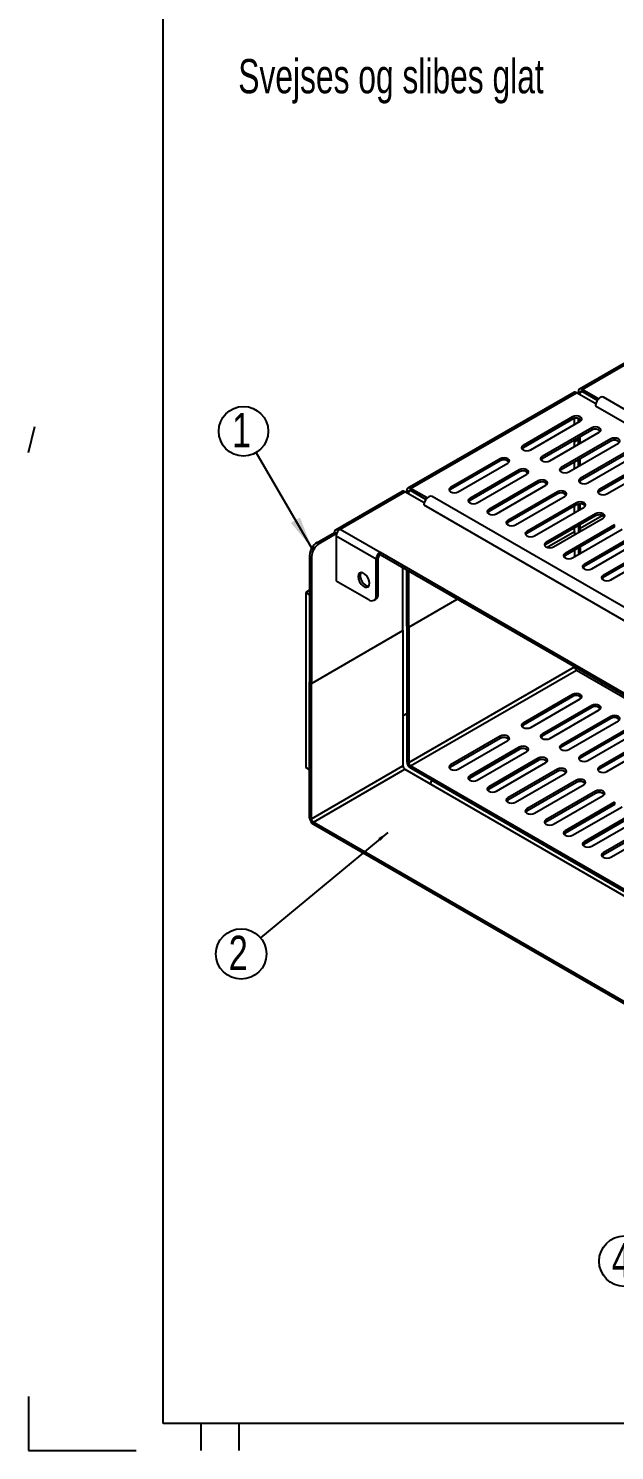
# Model space of a CAD drawing. Extents: x 0 to 841, y 0 to 594.
# Drawn here: x 0 to 108.7, y 0 to 263.6 of the extents above; entities that cross this region are included whole.
import ezdxf

# ---------------------------------------------------------------- set-up
doc = ezdxf.new("R2010")
doc.units = 0
doc.layers.get('0').update_dxf_attribs({"linetype": 'CONTINUOUS'})
doc.layers.add('FORMAT', color=7, linetype='CONTINUOUS')
doc.styles.add('SLDTEXTSTYLE0', font='TXT', dxfattribs={"width": 0.75})
doc.styles.add('SLDTEXTSTYLE5', font='TXT', dxfattribs={"width": 0.69375})
doc.dimstyles.new('SLDDIMSTYLE2', dxfattribs={"dimtxt": 5.9944, "dimasz": 1.998133, "dimexe": 0, "dimexo": 0.0625, "dimgap": 1.4986, "dimtad": 0, "dimtih": 1, "dimtoh": 1, "dimdec": 0, "dimzin": 0, "dimtxsty": 'STANDARD', "dimblk1": 'DOT', "dimblk2": 'DOT', "dimsah": 1, "dimcen": 0.09, "dimazin": 3, "dimtfac": 1, "dimtdec": 0, "dimtofl": 0, "dimtmove": 0, "dimatfit": 3, "dimtolj": 1, "dimtzin": 0})
doc.dimstyles.new('SLDDIMSTYLE5', dxfattribs={"dimtxt": 5.9944, "dimasz": 5.9944, "dimexe": 0, "dimexo": 0.0625, "dimgap": 1.4986, "dimtad": 0, "dimtih": 1, "dimtoh": 1, "dimdec": 0, "dimzin": 0, "dimtxsty": 'STANDARD', "dimblk1": 'CLOSED', "dimblk2": 'CLOSED', "dimsah": 1, "dimcen": 0.09, "dimazin": 3, "dimtfac": 1, "dimtdec": 0, "dimtofl": 0, "dimtmove": 0, "dimatfit": 3, "dimtolj": 1, "dimtzin": 0})

# ---------------------------------------------------------------- blocks, each defined once
blk = doc.blocks.new('SW_NOTE_2')
at = {"layer": 'FORMAT'}
blk.add_circle((-1.74, -4.34), 4.67, dxfattribs=at)
at = {"layer": 'FORMAT', "insert": (-4.06, -0.97, 47.57), "char_height": 6.35, "attachment_point": 1, "style": 'SLDTEXTSTYLE0'}
blk.add_mtext('4', dxfattribs=at)
blk = doc.blocks.new('SW_NOTE_3')
at = {"layer": 'FORMAT'}
blk.add_circle((-3.6, -2.98), 4.67, dxfattribs=at)
at = {"layer": 'FORMAT', "insert": (-5.91, 0.39, -16.14), "char_height": 6.35, "attachment_point": 1, "style": 'SLDTEXTSTYLE0'}
blk.add_mtext('2', dxfattribs=at)
blk = doc.blocks.new('_DOT')
at = {"color": 0, "linetype": 'BYBLOCK'}
blk.add_line((-0.5, 0), (-1, 0), dxfattribs=at)
at = {"color": 0, "linetype": 'BYBLOCK', "const_width": 0.5}
blk.add_lwpolyline([(-0.25, 0, 1), (0.25, 0, 1)], format="xyb", close=True, dxfattribs=at)
blk = doc.blocks.new('SW_NOTE_4')
at = {"layer": 'FORMAT'}
blk.add_circle((-2.32, 3.96), 4.59, dxfattribs=at)
at = {"layer": 'FORMAT', "insert": (-4.47, 7.33, 15.63), "char_height": 6.35, "attachment_point": 1, "style": 'SLDTEXTSTYLE0'}
blk.add_mtext('1', dxfattribs=at)
blk = doc.blocks.new('_CLOSED')
at = {"color": 0, "linetype": 'BYBLOCK'}
for p, q in [((-1, 0.166667), (0, 0)), ((-1, 0.166667), (-1, -0.166667)), ((0, 0), (-1, -0.166667)), ((0, 0), (-1, 0))]:
    blk.add_line(p, q, dxfattribs=at)
blk = doc.blocks.new('SW_NOTE_6')
at = {"layer": 'FORMAT', "insert": (-82.44, 4.06, 71.01), "char_height": 6.35, "attachment_point": 1, "style": 'SLDTEXTSTYLE5'}
blk.add_mtext('Svejses og slibes glat', dxfattribs=at)

msp = doc.modelspace()

# ---------------------------------------------------------------- linework, layer by layer
at = {"color": 7, "linetype": 'CONTINUOUS'}
for p, q in [((25, 5), (25, 589)), ((150.6435, 224.7445), (102.2067, 196.7826)), ((102.7066, 196.733), (151.1435, 224.695)), ((101.146, 196.1702), (70.3869, 178.4134)), ((70.8868, 178.3639), (101.646, 196.1207)), ((105.2343, 194.0493), (101.646, 196.1207)), ((101.9995, 196.3247), (102.3531, 196.1206)), ((101.9995, 195.9166), (101.9995, 196.3247)), ((102.3531, 196.1206), (102.7066, 196.3248)), ((102.3531, 195.7125), (102.3531, 196.1206)), ((105.7645, 194.9678), (102.7066, 196.733)), ((105.535, 194.692), (102.7066, 196.3248)), ((247.4046, 114.0317), (106.6904, 195.2643)), ((105.1815, 193.6715), (245.8958, 112.4389)), ((0, 185), (1.1875, 189.8569)), ((100.9389, 191.6305), (91.7465, 186.3238)), ((100.9389, 191.2222), (91.7465, 185.9156)), ((93.1607, 185.5074), (102.3531, 190.8141)), ((100.9389, 191.2222), (100.9389, 191.6305)), ((101.2924, 190.2018), (101.2924, 191.354)), ((101.9995, 190.61), (101.9995, 191.354)), ((102.3531, 190.8141), (102.3531, 191.2222)), ((104.4744, 189.5895), (95.282, 184.2828)), ((104.4744, 189.1812), (95.282, 183.8746)), ((96.6962, 183.4664), (105.8886, 188.7731)), ((108.0099, 187.5485), (98.8176, 182.2418)), ((101.9995, 187.4448), (101.2924, 187.0366)), ((101.2924, 186.1197), (101.2924, 187.3443)), ((101.9995, 186.5279), (101.9995, 187.7525)), ((102.3531, 186.732), (102.3531, 187.9566)), ((104.4744, 189.1812), (104.4744, 189.5895)), ((108.0099, 187.1402), (108.0099, 187.5485)), ((91.7465, 185.9156), (91.7465, 186.3238)), ((108.0099, 187.1402), (98.8176, 181.8335)), ((100.2318, 181.4254), (109.4242, 186.732)), ((111.5455, 185.5074), (102.3531, 180.2008)), ((111.5455, 185.0992), (102.3531, 179.7925)), ((103.7673, 179.3844), (112.9597, 184.691)), ((87.5039, 183.8746), (78.3115, 178.568)), ((87.5039, 183.4663), (78.3115, 178.1597)), ((79.7257, 177.7516), (88.9181, 183.0582)), ((87.5039, 183.4663), (87.5039, 183.8746)), ((95.282, 183.8746), (95.282, 184.2828)), ((98.8176, 181.8335), (98.8176, 182.2418)), ((101.2924, 182.0377), (101.2924, 183.2622)), ((101.9995, 182.4459), (101.9995, 183.6705)), ((102.3531, 182.65), (102.3531, 183.8746)), ((115.081, 183.4664), (105.8886, 178.1598)), ((115.081, 183.0581), (105.8886, 177.7515)), ((107.3028, 177.3434), (116.4952, 182.65)), ((91.0394, 181.8336), (81.847, 176.5269)), ((91.0394, 181.4253), (81.847, 176.1187)), ((83.2612, 175.7105), (92.4536, 181.0172)), ((94.5749, 179.7926), (85.3825, 174.4859)), ((94.5749, 179.3843), (85.3825, 174.0777)), ((91.0394, 181.4253), (91.0394, 181.8336)), ((94.5749, 179.3843), (94.5749, 179.7926)), ((102.3531, 179.7925), (102.3531, 180.2008)), ((102.3531, 179.3844), (102.3531, 179.7925)), ((69.3262, 177.8011), (56.9519, 170.6575)), ((57.8054, 170.8121), (69.8262, 177.7516)), ((73.4145, 175.6801), (69.8262, 177.7516)), ((70.1797, 177.9555), (70.5333, 177.7514)), ((70.1797, 177.5475), (70.1797, 177.9555)), ((70.5333, 177.7514), (70.8868, 177.9556)), ((70.5333, 177.3434), (70.5333, 177.7514)), ((73.9447, 176.5986), (70.8868, 178.3639)), ((73.7152, 176.3228), (70.8868, 177.9556)), ((215.5848, 95.6625), (74.8705, 176.8952)), ((78.3115, 178.1597), (78.3115, 178.568)), ((86.7967, 173.6695), (95.9891, 178.9762)), ((98.1105, 177.7516), (88.9181, 172.4449)), ((98.1105, 177.3433), (88.9181, 172.0366)), ((90.3323, 171.6285), (99.5247, 176.9352)), ((98.1105, 177.3433), (98.1105, 177.7516)), ((105.8886, 177.7515), (105.8886, 178.1598)), ((73.3617, 175.3023), (214.076, 94.0697)), ((81.847, 176.1187), (81.847, 176.5269)), ((85.3825, 174.0777), (85.3825, 174.4859)), ((101.646, 175.7105), (92.4536, 170.4039)), ((101.646, 175.3023), (92.4536, 169.9956)), ((93.8678, 169.5875), (103.0602, 174.8941)), ((101.2924, 173.8736), (101.2924, 175.0982)), ((101.646, 175.3023), (101.646, 175.7105)), ((101.9995, 174.2818), (101.9995, 175.4341)), ((102.3531, 174.4859), (102.3531, 175.4714)), ((88.9181, 172.0366), (88.9181, 172.4449)), ((105.1815, 173.6695), (95.9891, 168.3629)), ((105.1815, 173.2612), (95.9891, 167.9546)), ((97.4033, 167.5465), (106.5957, 172.8531)), ((108.7171, 171.6285), (99.5247, 166.3218)), ((101.9995, 171.2161), (101.9995, 171.4243)), ((102.3531, 171.012), (106.401, 173.3488)), ((102.3531, 171.012), (106.401, 173.3488)), ((102.3531, 171.012), (102.3531, 171.6284)), ((105.1815, 173.2612), (105.1815, 173.6695)), ((108.7171, 171.2202), (108.7171, 171.6285)), ((53.5627, 168.3627), (56.7447, 170.1997)), ((53.9163, 168.1586), (57.0983, 169.9955)), ((56.7447, 170.1997), (57.0983, 169.9955)), ((57.0983, 169.9955), (57.193, 170.0502)), ((57.0983, 169.5873), (64.5229, 165.3012)), ((57.0983, 169.5873), (57.0983, 161.2178)), ((57.4518, 170.608), (57.8054, 170.8121)), ((57.4518, 170.4986), (57.4518, 170.608)), ((57.8054, 170.8121), (65.23, 166.5259)), ((92.4536, 169.9956), (92.4536, 170.4039)), ((96.193, 167.4558), (101.2924, 170.3997)), ((96.193, 167.4558), (101.2924, 170.3997)), ((108.7171, 171.2202), (99.5247, 165.9136)), ((100.9389, 165.5054), (110.1313, 170.8121)), ((101.2924, 170.3997), (101.2924, 171.0161)), ((101.2924, 170.3997), (101.2924, 169.7916)), ((101.9995, 171.2161), (101.9995, 170.1998)), ((101.9995, 171.2161), (102.3531, 171.012)), ((101.9995, 171.2161), (102.3531, 171.012)), ((102.3531, 171.012), (102.3531, 170.4039)), ((112.2526, 169.5875), (103.0602, 164.2808)), ((112.2526, 169.1792), (103.0602, 163.8726)), ((104.4744, 163.4644), (113.6668, 168.7711)), ((53.5627, 168.3627), (53.9163, 168.1586)), ((65.23, 166.5259), (122.5056, 133.4614)), ((65.23, 166.5259), (65.23, 166.1177)), ((65.23, 166.1177), (122.2147, 133.2211)), ((95.9891, 167.9546), (95.9891, 168.3629)), ((99.5247, 165.9136), (99.5247, 166.3218)), ((101.2924, 166.9341), (101.2924, 165.7095)), ((101.9995, 167.3423), (101.9995, 166.1177)), ((102.3531, 167.5464), (102.3531, 166.3218)), ((115.7881, 167.5465), (106.5957, 162.2398)), ((115.7881, 167.1382), (106.5957, 161.8315)), ((108.0099, 161.4234), (117.2023, 166.73)), ((52.5021, 165.7091), (52.1485, 165.9132)), ((52.1485, 165.9132), (52.1485, 142.4377)), ((52.5021, 165.7091), (52.5021, 142.2336)), ((64.8764, 165.5053), (64.5229, 165.3012)), ((64.5229, 158.5647), (64.5229, 165.3012)), ((64.8764, 158.7688), (64.8764, 165.5053)), ((69.4726, 152.0305), (69.4726, 163.6685)), ((103.0602, 163.8726), (103.0602, 164.2808)), ((57.0983, 161.2178), (63.1087, 157.7481)), ((70.1797, 152.8469), (70.1797, 163.2603)), ((70.5333, 152.6428), (70.5333, 163.0561)), ((106.5957, 161.8315), (106.5957, 162.2398)), ((52.1485, 159.4828), (51.4414, 159.0746)), ((52.1485, 158.6664), (51.4414, 159.0746)), ((51.4414, 159.0746), (51.4414, 126.6172)), ((52.1485, 158.6664), (52.1485, 126.2089)), ((64.5229, 158.5647), (64.8764, 158.7688)), ((64.1086, 157.6491), (64.4621, 157.8532)), ((70.5333, 152.6428), (79.5525, 157.8495)), ((70.5333, 152.6428), (79.5525, 157.8495)), ((52.5021, 142.2336), (69.4726, 152.0305)), ((52.5021, 142.2336), (69.4726, 152.0305)), ((69.4726, 152.0305), (69.4726, 126.9219)), ((70.1797, 152.8469), (70.1797, 127.7383)), ((70.1797, 152.8469), (70.5333, 152.6428)), ((70.1797, 152.8469), (70.5333, 152.6428)), ((70.5333, 152.6428), (70.5333, 127.5342)), ((70.5333, 127.5342), (101.2924, 145.291)), ((101.2924, 145.2993), (101.2924, 145.291)), ((52.5021, 142.2336), (52.1485, 142.4377)), ((52.1485, 117.3291), (52.1485, 142.4377)), ((52.5021, 142.2336), (52.1485, 142.4377)), ((70.8868, 126.9218), (101.646, 144.6787)), ((101.646, 144.6787), (122.002, 132.9274)), ((52.5021, 117.125), (52.5021, 142.2336)), ((100.9389, 140.1884), (91.7465, 134.8818)), ((100.9389, 139.7802), (91.7465, 134.4735)), ((100.9389, 140.1884), (100.9389, 139.7802)), ((93.1607, 134.0654), (102.3531, 139.372)), ((104.4744, 138.1474), (95.282, 132.8408)), ((104.4744, 137.7391), (95.282, 132.4325)), ((96.6962, 132.0243), (105.8886, 137.331)), ((104.4744, 138.1474), (104.4744, 137.7391)), ((69.4726, 136.2099), (70.1797, 136.6182)), ((91.7465, 134.8818), (91.7465, 134.4735)), ((108.0099, 136.1064), (98.8176, 130.7997)), ((108.0099, 135.6981), (98.8176, 130.3915)), ((100.2318, 129.9833), (109.4242, 135.29)), ((108.0099, 136.1064), (108.0099, 135.6981)), ((87.5039, 132.4325), (78.3115, 127.1259)), ((87.5039, 132.0243), (78.3115, 126.7176)), ((87.5039, 132.4325), (87.5039, 132.0243)), ((95.282, 132.8408), (95.282, 132.4325)), ((111.5455, 134.0654), (102.3531, 128.7587)), ((111.5455, 133.6571), (102.3531, 128.3504)), ((103.7673, 127.9423), (112.9597, 133.249)), ((115.081, 132.0243), (105.8886, 126.7177)), ((79.7257, 126.3095), (88.9181, 131.6161)), ((91.0394, 130.3915), (81.847, 125.0849)), ((91.0394, 129.9833), (81.847, 124.6766)), ((83.2612, 124.2685), (92.4536, 129.5751)), ((91.0394, 130.3915), (91.0394, 129.9833)), ((98.8176, 130.7997), (98.8176, 130.3915)), ((115.081, 131.6161), (105.8886, 126.3094)), ((107.3028, 125.9013), (116.4952, 131.2079)), ((52.1485, 126.2089), (51.4414, 126.6172)), ((52.5021, 117.125), (69.4726, 126.9219)), ((70.1797, 127.7383), (70.5333, 127.5342)), ((70.8868, 126.9218), (126.9251, 94.5716)), ((78.3115, 127.1259), (78.3115, 126.7176)), ((94.5749, 128.3505), (85.3825, 123.0439)), ((94.5749, 127.9422), (85.3825, 122.6356)), ((86.7967, 122.2274), (95.9891, 127.5341)), ((94.5749, 128.3505), (94.5749, 127.9422)), ((102.3531, 128.7587), (102.3531, 128.3504)), ((105.8886, 126.7177), (105.8886, 126.3094)), ((52.8556, 116.5126), (69.8262, 126.3095)), ((69.8262, 126.3095), (126.9251, 93.347)), ((74.7759, 124.2684), (70.8868, 126.5135)), ((126.9251, 94.1634), (74.7759, 124.2684)), ((81.847, 125.0849), (81.847, 124.6766)), ((98.1105, 126.3095), (88.9181, 121.0028)), ((98.1105, 125.9012), (88.9181, 120.5946)), ((90.3323, 120.1864), (99.5247, 125.4931)), ((101.646, 124.2685), (92.4536, 118.9618)), ((98.1105, 126.3095), (98.1105, 125.9012)), ((101.646, 124.2685), (101.646, 123.8602)), ((85.3825, 123.0439), (85.3825, 122.6356)), ((101.646, 123.8602), (92.4536, 118.5535)), ((93.8678, 118.1454), (103.0602, 123.4521)), ((105.1815, 122.2274), (95.9891, 116.9208)), ((105.1815, 121.8192), (95.9891, 116.5125)), ((97.4033, 116.1044), (106.5957, 121.411)), ((105.1815, 122.2274), (105.1815, 121.8192)), ((88.9181, 121.0028), (88.9181, 120.5946)), ((92.4536, 118.9618), (92.4536, 118.5535)), ((108.7171, 120.1864), (99.5247, 114.8798)), ((108.7171, 119.7782), (99.5247, 114.4715)), ((100.9389, 114.0634), (110.1313, 119.37)), ((108.7171, 120.1864), (108.7171, 119.7782)), ((52.5021, 117.125), (52.1485, 117.3291)), ((52.8556, 116.1043), (52.8556, 116.5126)), ((52.8556, 116.5126), (201.348, 30.7897)), ((52.8556, 116.1043), (201.348, 30.3815)), ((95.9891, 116.9208), (95.9891, 116.5125)), ((112.2526, 118.1454), (103.0602, 112.8388)), ((112.2526, 117.7371), (103.0602, 112.4305)), ((104.4744, 112.0223), (113.6668, 117.329)), ((115.7881, 116.1044), (106.5957, 110.7977)), ((99.5247, 114.8798), (99.5247, 114.4715)), ((115.7881, 115.6961), (106.5957, 110.3895)), ((108.0099, 109.9813), (117.2023, 115.288)), ((103.0602, 112.8388), (103.0602, 112.4305)), ((106.5957, 110.7977), (106.5957, 110.3895)), ((0, 10), (0, 0)), ((836, 5), (25, 5)), ((32, 5), (32, 0)), ((39, 5), (39, 0)), ((0, 0), (20, 0))]:
    msp.add_line(p, q, dxfattribs=at)
at = {"color": 7, "linetype": 'CONTINUOUS', "flags": 128}
for points in [[(101.646, 196.1207), (101.508, 196.1847), (101.3754, 196.2148), (101.2531, 196.2099), (101.146, 196.1702), (101.146, 196.1702)], [(106.6904, 195.2643), (106.4036, 195.32), (106.0654, 195.2025), (105.7272, 194.9295), (105.4404, 194.5427), (105.2488, 194.101), (105.1815, 193.6715)], [(102.3531, 190.8141), (102.5699, 191.0014), (102.646, 191.2223), (102.5699, 191.4432), (102.3531, 191.6305), (102.0287, 191.7556), (101.646, 191.7996), (101.2633, 191.7556), (100.9389, 191.6305)], [(105.8886, 188.7731), (106.1054, 188.9604), (106.1815, 189.1813), (106.1054, 189.4022), (105.8886, 189.5895), (105.5642, 189.7146), (105.1815, 189.7586), (104.7988, 189.7146), (104.4744, 189.5895)], [(109.4242, 186.732), (109.6409, 186.9193), (109.7171, 187.1403), (109.6409, 187.3612), (109.4242, 187.5485), (109.0997, 187.6736), (108.7171, 187.7175), (108.3344, 187.6736), (108.01, 187.5485)], [(91.7465, 186.3238), (91.5297, 186.1366), (91.4536, 185.9156), (91.5297, 185.6947), (91.7465, 185.5074), (92.0709, 185.3823), (92.4536, 185.3384), (92.8363, 185.3823), (93.1607, 185.5074)], [(91.7465, 185.9156), (91.5297, 185.7283), (91.5182, 185.7115)], [(88.9181, 183.0582), (89.1348, 183.2455), (89.211, 183.4664), (89.1348, 183.6873), (88.9181, 183.8746), (88.5936, 183.9998), (88.211, 184.0437), (87.8283, 183.9998), (87.5039, 183.8746)], [(92.4536, 181.0172), (92.6704, 181.2045), (92.7465, 181.4254), (92.6704, 181.6463), (92.4536, 181.8336), (92.1292, 181.9587), (91.7465, 182.0027), (91.3638, 181.9587), (91.0394, 181.8336)], [(95.282, 184.2828), (95.0653, 184.0955), (94.9891, 183.8746), (95.0653, 183.6537), (95.282, 183.4664), (95.6064, 183.3413), (95.9891, 183.2973), (96.3718, 183.3413), (96.6962, 183.4664)], [(95.282, 183.8746), (95.0653, 183.6873), (95.0537, 183.6705)], [(98.8176, 182.2418), (98.6008, 182.0545), (98.5247, 181.8336), (98.6008, 181.6127), (98.8176, 181.4254), (99.142, 181.3003), (99.5247, 181.2563), (99.9074, 181.3003), (100.2318, 181.4254)], [(95.9891, 178.9762), (96.2059, 179.1635), (96.282, 179.3844), (96.2059, 179.6053), (95.9891, 179.7926), (95.6647, 179.9177), (95.282, 179.9617), (94.8993, 179.9177), (94.5749, 179.7926)], [(98.8176, 181.8335), (98.6008, 181.6462), (98.5893, 181.6295)], [(102.3531, 180.2008), (102.1363, 180.0135), (102.0602, 179.7926), (102.1363, 179.5717), (102.3531, 179.3844), (102.6775, 179.2592), (103.0602, 179.2153), (103.4429, 179.2592), (103.7673, 179.3844)], [(102.3531, 179.7925), (102.1363, 179.6052), (102.1248, 179.5884)], [(69.8262, 177.7516), (69.6882, 177.8155), (69.5556, 177.8456), (69.4333, 177.8407), (69.3262, 177.801), (69.3262, 177.8011)], [(74.8705, 176.8951), (74.5838, 176.9508), (74.2456, 176.8333), (73.9073, 176.5603), (73.6206, 176.1735), (73.429, 175.7318), (73.3617, 175.3023)], [(78.3115, 178.568), (78.0947, 178.3807), (78.0186, 178.1598), (78.0947, 177.9388), (78.3115, 177.7516), (78.6359, 177.6264), (79.0186, 177.5825), (79.4013, 177.6264), (79.7257, 177.7516)], [(78.3115, 178.1597), (78.0947, 177.9724), (78.0832, 177.9556)], [(99.5247, 176.9352), (99.7414, 177.1224), (99.8176, 177.3434), (99.7414, 177.5643), (99.5247, 177.7516), (99.2002, 177.8767), (98.8176, 177.9206), (98.4349, 177.8767), (98.1105, 177.7516)], [(105.8886, 178.1598), (105.6719, 177.9725), (105.5957, 177.7516), (105.6719, 177.5306), (105.8886, 177.3434), (106.2131, 177.2182), (106.5957, 177.1743), (106.9784, 177.2182), (107.3028, 177.3434)], [(105.8886, 177.7515), (105.6719, 177.5642), (105.6603, 177.5474)], [(81.847, 176.5269), (81.6302, 176.3397), (81.5541, 176.1187), (81.6302, 175.8978), (81.847, 175.7105), (82.1714, 175.5854), (82.5541, 175.5415), (82.9368, 175.5854), (83.2612, 175.7105)], [(81.847, 176.1187), (81.6302, 175.9314), (81.6187, 175.9146)], [(85.3825, 174.4859), (85.1658, 174.2986), (85.0896, 174.0777), (85.1658, 173.8568), (85.3825, 173.6695), (85.707, 173.5444), (86.0896, 173.5004), (86.4723, 173.5444), (86.7967, 173.6695)], [(85.3825, 174.0777), (85.1658, 173.8904), (85.1542, 173.8736)], [(103.0602, 174.8941), (103.277, 175.0814), (103.3531, 175.3023), (103.277, 175.5233), (103.0602, 175.7105), (102.7358, 175.8357), (102.3531, 175.8796), (101.9704, 175.8357), (101.646, 175.7105)], [(88.9181, 172.4449), (88.7013, 172.2576), (88.6252, 172.0367), (88.7013, 171.8158), (88.9181, 171.6285), (89.2425, 171.5034), (89.6252, 171.4594), (90.0079, 171.5034), (90.3323, 171.6285)], [(88.9181, 172.0366), (88.7013, 171.8494), (88.6898, 171.8326)], [(106.5957, 172.8531), (106.8125, 173.0404), (106.8886, 173.2613), (106.8125, 173.4822), (106.5957, 173.6695), (106.2713, 173.7947), (105.8886, 173.8386), (105.5059, 173.7947), (105.1815, 173.6695)], [(92.4536, 170.4039), (92.2368, 170.2166), (92.1607, 169.9957), (92.2368, 169.7748), (92.4536, 169.5875), (92.778, 169.4623), (93.1607, 169.4184), (93.5434, 169.4623), (93.8678, 169.5875)], [(92.4536, 169.9956), (92.2368, 169.8083), (92.2253, 169.7915)], [(95.9891, 168.3629), (95.7724, 168.1756), (95.6962, 167.9547), (95.7724, 167.7337), (95.9891, 167.5465), (96.3136, 167.4213), (96.6962, 167.3774), (97.0789, 167.4213), (97.4033, 167.5465)], [(95.9891, 167.9546), (95.7724, 167.7673), (95.7608, 167.7505)], [(99.5247, 166.3218), (99.3079, 166.1346), (99.2318, 165.9136), (99.3079, 165.6927), (99.5247, 165.5054), (99.8491, 165.3803), (100.2318, 165.3364), (100.6145, 165.3803), (100.9389, 165.5054)], [(99.5247, 165.9136), (99.3079, 165.7263), (99.2964, 165.7095)], [(103.0602, 164.2808), (102.8434, 164.0935), (102.7673, 163.8726), (102.8434, 163.6517), (103.0602, 163.4644), (103.3846, 163.3393), (103.7673, 163.2953), (104.15, 163.3393), (104.4744, 163.4644)], [(103.0602, 163.8726), (102.8434, 163.6853), (102.8319, 163.6685)], [(63.2854, 160.7897), (63.2215, 161.2455), (63.0373, 161.7202), (62.7551, 162.1566), (62.409, 162.5019), (62.0406, 162.7145), (61.6945, 162.7689), (61.4123, 162.6584), (61.2281, 162.3963), (61.1641, 162.0143), (61.2281, 161.5585), (61.4123, 161.0838), (61.6945, 160.6474), (62.0406, 160.3021), (62.409, 160.0895), (62.7551, 160.0351), (63.0373, 160.1457), (63.2215, 160.4077), (63.2854, 160.7897)], [(61.6727, 162.7665), (61.6598, 162.7488), (61.5338, 162.4218), (61.5338, 161.9964), (61.6598, 161.524), (61.8966, 161.0614), (62.2156, 160.6646), (62.5783, 160.3813), (62.9411, 160.2457), (63.1304, 160.2416)], [(106.5957, 162.2398), (106.379, 162.0525), (106.3028, 161.8316), (106.379, 161.6107), (106.5957, 161.4234), (106.9202, 161.2983), (107.3028, 161.2543), (107.6855, 161.2983), (108.0099, 161.4234)], [(106.5957, 161.8315), (106.379, 161.6442), (106.3675, 161.6275)], [(102.3531, 139.372), (102.5699, 139.5593), (102.646, 139.7802), (102.5699, 140.0011), (102.3531, 140.1884), (102.0287, 140.3136), (101.646, 140.3575), (101.2633, 140.3136), (100.9389, 140.1884)], [(106.3415, 141.968), (106.4404, 142.1149), (106.521, 142.2809)], [(105.8886, 137.331), (106.1054, 137.5183), (106.1815, 137.7392), (106.1054, 137.9601), (105.8886, 138.1474), (105.5642, 138.2725), (105.1815, 138.3165), (104.7988, 138.2725), (104.4744, 138.1474)], [(91.7465, 134.8818), (91.5297, 134.6945), (91.4536, 134.4736), (91.5297, 134.2527), (91.7465, 134.0654), (92.0709, 133.9402), (92.4536, 133.8963), (92.8363, 133.9402), (93.1607, 134.0654)], [(91.7465, 134.4735), (91.5297, 134.2862), (91.5182, 134.2694)], [(109.4242, 135.29), (109.6409, 135.4773), (109.7171, 135.6982), (109.6409, 135.9191), (109.4242, 136.1064), (109.0997, 136.2315), (108.7171, 136.2755), (108.3344, 136.2315), (108.01, 136.1064)], [(88.9181, 131.6161), (89.1348, 131.8034), (89.211, 132.0243), (89.1348, 132.2453), (88.9181, 132.4325), (88.5936, 132.5577), (88.211, 132.6016), (87.8283, 132.5577), (87.5039, 132.4326)], [(95.282, 132.8408), (95.0653, 132.6535), (94.9891, 132.4325), (95.0653, 132.2116), (95.282, 132.0243), (95.6064, 131.8992), (95.9891, 131.8553), (96.3718, 131.8992), (96.6962, 132.0243)], [(95.282, 132.4325), (95.0653, 132.2452), (95.0537, 132.2284)], [(92.4536, 129.5751), (92.6704, 129.7624), (92.7465, 129.9833), (92.6704, 130.2042), (92.4536, 130.3915), (92.1292, 130.5167), (91.7465, 130.5606), (91.3638, 130.5167), (91.0394, 130.3915)], [(98.8176, 130.7997), (98.6008, 130.6124), (98.5247, 130.3915), (98.6008, 130.1706), (98.8176, 129.9833), (99.142, 129.8582), (99.5247, 129.8142), (99.9074, 129.8582), (100.2318, 129.9833)], [(98.8176, 130.3915), (98.6008, 130.2042), (98.5893, 130.1874)], [(78.3115, 127.1259), (78.0947, 126.9386), (78.0186, 126.7177), (78.0947, 126.4968), (78.3115, 126.3095), (78.6359, 126.1843), (79.0186, 126.1404), (79.4013, 126.1843), (79.7257, 126.3095)], [(78.3115, 126.7176), (78.0947, 126.5303), (78.0832, 126.5136)], [(95.9891, 127.5341), (96.2059, 127.7214), (96.282, 127.9423), (96.2059, 128.1632), (95.9891, 128.3505), (95.6647, 128.4756), (95.282, 128.5196), (94.8993, 128.4756), (94.5749, 128.3505)], [(102.3531, 128.7587), (102.1363, 128.5714), (102.0602, 128.3505), (102.1363, 128.1296), (102.3531, 127.9423), (102.6775, 127.8172), (103.0602, 127.7732), (103.4429, 127.8172), (103.7673, 127.9423)], [(102.3531, 128.3504), (102.1363, 128.1632), (102.1248, 128.1464)], [(105.8886, 126.7177), (105.6719, 126.5304), (105.5957, 126.3095), (105.6719, 126.0886), (105.8886, 125.9013), (106.2131, 125.7761), (106.5957, 125.7322), (106.9784, 125.7761), (107.3028, 125.9013)], [(81.847, 125.0849), (81.6302, 124.8976), (81.5541, 124.6767), (81.6302, 124.4558), (81.847, 124.2685), (82.1714, 124.1433), (82.5541, 124.0994), (82.9368, 124.1433), (83.2612, 124.2685)], [(81.847, 124.6766), (81.6302, 124.4893), (81.6187, 124.4725)], [(99.5247, 125.4931), (99.7414, 125.6804), (99.8176, 125.9013), (99.7414, 126.1222), (99.5247, 126.3095), (99.2002, 126.4346), (98.8176, 126.4786), (98.4349, 126.4346), (98.1105, 126.3095)], [(103.0602, 123.4521), (103.277, 123.6393), (103.3531, 123.8603), (103.277, 124.0812), (103.0602, 124.2685), (102.7358, 124.3936), (102.3531, 124.4376), (101.9704, 124.3936), (101.646, 124.2685)], [(105.8886, 126.3094), (105.6719, 126.1221), (105.6603, 126.1054)], [(85.3825, 123.0439), (85.1658, 122.8566), (85.0896, 122.6357), (85.1658, 122.4147), (85.3825, 122.2274), (85.707, 122.1023), (86.0896, 122.0584), (86.4723, 122.1023), (86.7967, 122.2274)], [(85.3825, 122.6356), (85.1658, 122.4483), (85.1542, 122.4315)], [(106.5957, 121.411), (106.8125, 121.5983), (106.8886, 121.8192), (106.8125, 122.0402), (106.5957, 122.2274), (106.2713, 122.3526), (105.8886, 122.3965), (105.5059, 122.3526), (105.1815, 122.2274)], [(88.9181, 121.0028), (88.7013, 120.8156), (88.6252, 120.5946), (88.7013, 120.3737), (88.9181, 120.1864), (89.2425, 120.0613), (89.6252, 120.0173), (90.0079, 120.0613), (90.3323, 120.1864)], [(88.9181, 120.5946), (88.7013, 120.4073), (88.6898, 120.3905)], [(92.4536, 118.9618), (92.2368, 118.7745), (92.1607, 118.5536), (92.2368, 118.3327), (92.4536, 118.1454), (92.778, 118.0203), (93.1607, 117.9763), (93.5434, 118.0203), (93.8678, 118.1454)], [(92.4536, 118.5535), (92.2368, 118.3663), (92.2253, 118.3495)], [(95.9891, 116.9208), (95.7724, 116.7335), (95.6962, 116.5126), (95.7724, 116.2917), (95.9891, 116.1044), (96.3136, 115.9792), (96.6962, 115.9353), (97.0789, 115.9792), (97.4033, 116.1044)], [(95.9891, 116.5125), (95.7724, 116.3252), (95.7608, 116.3085)], [(99.5247, 114.8798), (99.3079, 114.6925), (99.2318, 114.4716), (99.3079, 114.2507), (99.5247, 114.0634), (99.8491, 113.9382), (100.2318, 113.8943), (100.6145, 113.9382), (100.9389, 114.0634)], [(99.5247, 114.4715), (99.3079, 114.2842), (99.2964, 114.2674)], [(103.0602, 112.8388), (102.8434, 112.6515), (102.7673, 112.4305), (102.8434, 112.2096), (103.0602, 112.0223), (103.3846, 111.8972), (103.7673, 111.8533), (104.15, 111.8972), (104.4744, 112.0223)], [(103.0602, 112.4305), (102.8434, 112.2432), (102.8319, 112.2264)], [(106.5957, 110.7977), (106.379, 110.6104), (106.3028, 110.3895), (106.379, 110.1686), (106.5957, 109.9813), (106.9202, 109.8562), (107.3028, 109.8122), (107.6855, 109.8562), (108.0099, 109.9813)], [(106.5957, 110.3895), (106.379, 110.2022), (106.3675, 110.1854)]]:
    msp.add_lwpolyline(points, dxfattribs=at)
at = {"color": 7, "linetype": 'CONTINUOUS'}
for centre, radius, start, end in [((102.4306, 196.3946), 0.4367, 50.796956, 189.213796), ((102.5686, 196.1556), 0.2184, 50.796264, 189.214488), ((101.6376, 190.1341), 1.2932, 43.129785, 122.705562), ((105.1731, 188.093), 1.2932, 43.130116, 122.705068), ((108.7087, 186.0521), 1.2931, 43.128453, 122.706894), ((88.2026, 182.378), 1.2933, 43.134267, 122.70108), ((91.7381, 180.337), 1.2933, 43.134597, 122.700586), ((95.2736, 178.2961), 1.2933, 43.132936, 122.702412), ((70.6108, 178.0255), 0.4367, 50.796956, 189.213796), ((70.7488, 177.7864), 0.2184, 50.796264, 189.214488), ((98.8092, 176.255), 1.2933, 43.134466, 122.700799), ((102.3447, 174.214), 1.2933, 43.133767, 122.701499), ((105.8802, 172.1729), 1.2933, 43.134432, 122.700833), ((57.1758, 170.2696), 0.4367, 50.796956, 189.213796), ((57.3132, 170.0316), 0.2179, 97.471203, 189.533788), ((58.6315, 169.5167), 1.5348, 140.227214, 177.361822), ((58.4778, 169.6976), 1.3016, 121.1054, 142.021687), ((55.2189, 165.7736), 3.0736, 122.605198, 177.394925), ((55.5725, 165.5694), 3.0736, 122.605198, 177.394925), ((66.0581, 165.2314), 1.5368, 122.604891, 177.395109), ((65.644, 165.4704), 0.7684, 122.604664, 177.394843), ((63.6607, 158.4249), 0.8734, 230.796743, 9.214194), ((63.925, 158.6477), 0.9591, 304.057484, 7.254951), ((102.06, 145.326), 0.7684, 182.605482, 237.39458), ((101.6376, 138.692), 1.2932, 43.129785, 122.705562), ((105.1731, 136.651), 1.2932, 43.130116, 122.705068), ((108.7087, 134.61), 1.2931, 43.128453, 122.706894), ((88.2026, 130.936), 1.2933, 43.134267, 122.70108), ((91.7381, 128.8949), 1.2933, 43.134597, 122.700586), ((70.2402, 126.9568), 0.7684, 182.605482, 237.39458), ((71.715, 127.8081), 1.5368, 182.60568, 237.394382), ((71.3009, 127.5691), 0.7684, 182.605482, 237.39458), ((95.2736, 126.854), 1.2933, 43.132936, 122.702412), ((73.615, 124.3261), 1.1624, 321.266575, 357.15547), ((98.8092, 124.8129), 1.2933, 43.134466, 122.700799), ((102.3447, 122.7719), 1.2933, 43.133767, 122.701499), ((105.8802, 120.7309), 1.2933, 43.134432, 122.700833), ((53.6837, 117.3989), 1.5368, 182.60568, 237.394382), ((53.2697, 117.1599), 0.7684, 182.605482, 237.39458)]:
    msp.add_arc(centre, radius, start, end, dxfattribs=at)

# ---------------------------------------------------------------- block references
at = {"layer": 'FORMAT'}
for name, p in [('SW_NOTE_6', (121.3619, 253.912)), ('SW_NOTE_4', (42.2104, 185.0112)), ('SW_NOTE_3', (43.057, 95.0511)), ('SW_NOTE_2', (112.2566, 39.4472))]:
    msp.add_blockref(name, p, dxfattribs=at)

# ---------------------------------------------------------------- leaders
for points, dimstyle in [([(52.5627, 167.3072), (42.2104, 185.0112)], 'SLDDIMSTYLE5'), ([(66.6391, 114.5593), (43.057, 95.0511)], 'SLDDIMSTYLE2')]:
    msp.add_leader(points, dimstyle=dimstyle, dxfattribs=at)

doc.saveas('drawing.dxf')
